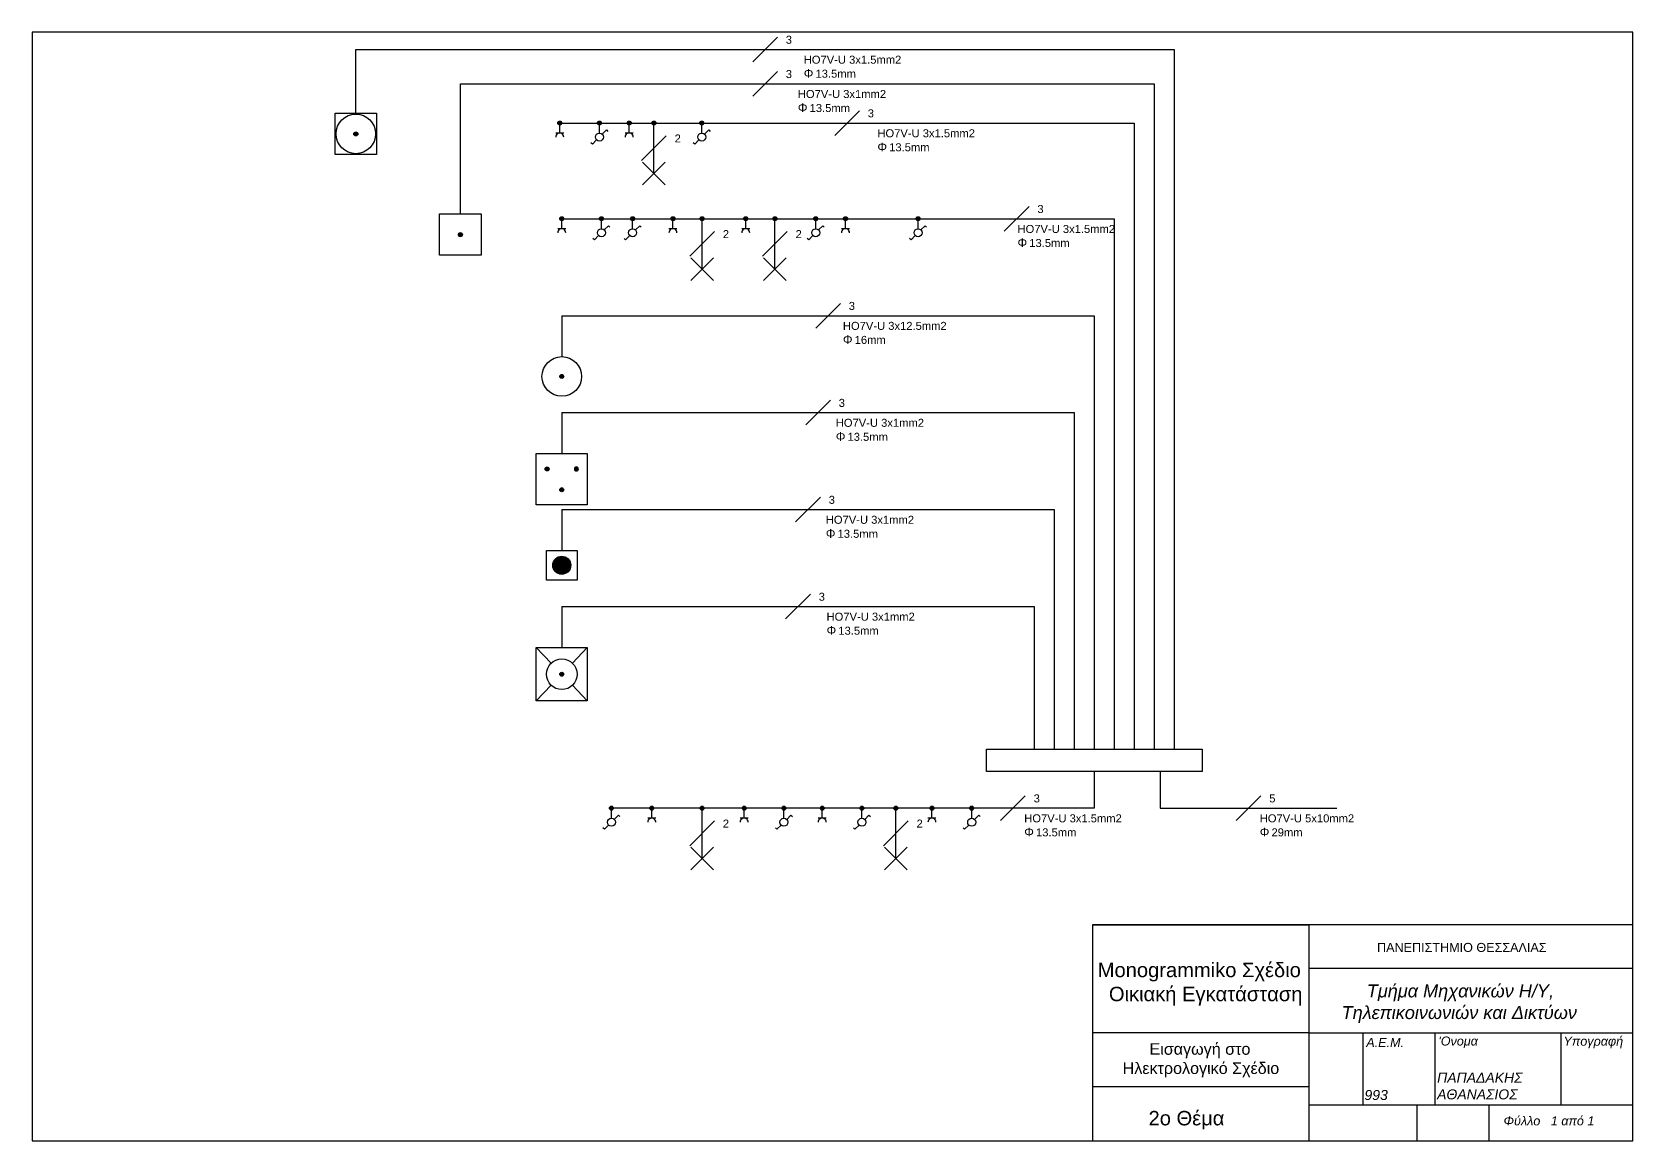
# Model space of a CAD drawing. Header units: millimetres. Extents: x 10 to 1430, y 10 to 287.
# Drawn here: x 475.4 to 875.4, y 10 to 287 of the extents above; entities that cross this region are included whole.
import ezdxf

# ---------------------------------------------------------------- set-up
doc = ezdxf.new("R2010")
doc.units = ezdxf.units.MM
doc.header["$MEASUREMENT"] = 0
doc.linetypes.add('JIS_02_2.0', pattern=[3, 2, -1])
doc.styles.get("Standard").update_dxf_attribs({"font": 'arial.ttf'})

# ---------------------------------------------------------------- blocks, each defined once
blk = doc.blocks.new('Cnnection Point')
h = blk.add_hatch(color=256)
h.dxf.hatch_style = 1
h.paths.add_polyline_path([(222.61, 128.46, 1), (223.61, 128.46, 1)])
blk.add_circle((223.11, 128.46), 0.5)
blk = doc.blocks.new('Socket')
for points in [[(217.26, 126.17), (219.26, 126.17)], [(218.26, 126.17), (218.26, 124.17)]]:
    blk.add_lwpolyline(points)
blk.add_arc((218.26, 127.17), 1, 177.864, 2.136)
blk.add_blockref('Cnnection Point', (-4.86, -4.79))
blk = doc.blocks.new('Alle Retour')
for points in [[(0.71, 0.71), (1.77, 1.77)], [(1.77, 1.77), (2.12, 1.41)], [(-1.77, -1.77), (-2.12, -1.41)], [(-0.71, -0.71), (-1.77, -1.77)], [(0, -1), (0, -3)]]:
    blk.add_lwpolyline(points)
blk.add_circle((0, 0), 1)
blk.add_blockref('Cnnection Point', (-223.11, -131.96))

msp = doc.modelspace()

# ---------------------------------------------------------------- hatches: boundary and pattern name
h = msp.add_hatch(color=256)
h.dxf.hatch_style = 1
h.paths.add_polyline_path([(610.06, 153.8, 1), (605.53, 153.8, 1)])

# ---------------------------------------------------------------- linework, layer by layer
for p, q in [((875.43, 64), (740.43, 64)), ((740.43, 64), (740.43, 10)), ((740.43, 64), (794.43, 64)), ((794.43, 64), (794.43, 37)), ((794.43, 64), (794.43, 53.2)), ((875.43, 10), (875.43, 64)), ((794.43, 53.2), (794.43, 53.2)), ((794.43, 53.2), (875.43, 53.2)), ((794.43, 37), (740.43, 37)), ((794.43, 37), (794.43, 37)), ((794.43, 37), (794.43, 23.5)), ((794.43, 37), (875.43, 37)), ((794.43, 37), (794.43, 19)), ((794.43, 37), (807.93, 37)), ((807.93, 37), (807.93, 37)), ((807.93, 37), (807.93, 19)), ((807.93, 37), (825.93, 37)), ((825.93, 37), (825.93, 19)), ((825.93, 37), (857.43, 37)), ((857.43, 37), (857.43, 19)), ((794.43, 23.5), (740.43, 23.5)), ((794.43, 23.5), (794.43, 10)), ((794.43, 19), (794.43, 19)), ((794.43, 19), (875.43, 19)), ((794.43, 19), (821.43, 19)), ((821.43, 19), (821.43, 10)), ((821.43, 19), (839.43, 19)), ((839.43, 19), (839.43, 10))]:
    msp.add_line(p, q)
at = {"linetype": 'JIS_02_2.0'}
msp.add_line((875.43, 10), (875.43, 64), dxfattribs=at)
for points in [[(475.43, 10), (875.43, 10), (875.43, 287), (475.43, 287)], [(551.17, 266.72), (561.51, 266.72), (561.51, 256.39), (551.17, 256.39)], [(577.28, 241.56), (587.62, 241.56), (587.62, 231.23), (577.28, 231.23)], [(601.42, 181.69), (614.17, 181.69), (614.17, 168.94), (601.42, 168.94)], [(603.98, 157.48), (611.61, 157.48), (611.61, 150.11), (603.98, 150.11)], [(601.42, 133.27), (614.17, 133.27), (614.17, 119.91), (601.42, 119.91)], [(713.87, 107.85), (767.8, 107.85), (767.8, 102.32), (713.87, 102.32)]]:
    msp.add_lwpolyline(points, close=True)
for points in [[(655.5, 279.55), (661.68, 285.72)], [(556.34, 266.72), (556.34, 282.64), (760.84, 282.64), (760.84, 107.85)], [(655.5, 270.98), (661.68, 277.16)], [(582.45, 241.56), (582.45, 274.07), (755.84, 274.07), (755.84, 107.85)], [(607.3, 264.26), (750.84, 264.26), (750.84, 107.85)], [(630.82, 251.69), (630.82, 264.26)], [(675.98, 261.17), (682.15, 267.35)], [(627.73, 254.89), (633.9, 261.06)], [(627.99, 254.52), (633.65, 248.86)], [(633.65, 254.52), (627.99, 248.86)], [(607.8, 240.36), (745.84, 240.36), (745.84, 107.85)], [(642.85, 227.79), (642.85, 240.36)], [(661.04, 227.79), (661.04, 240.36)], [(718.36, 237.27), (724.53, 243.45)], [(639.77, 230.99), (645.94, 237.16)], [(657.95, 230.99), (664.13, 237.16)], [(640.03, 230.62), (645.68, 224.96)], [(645.68, 230.62), (640.03, 224.96)], [(658.21, 230.62), (663.87, 224.96)], [(663.87, 230.62), (658.21, 224.96)], [(607.8, 216.15), (740.84, 216.15), (740.84, 107.85)], [(607.8, 216.15), (607.8, 205.91)], [(671.23, 213.06), (677.4, 219.23)], [(668.73, 188.85), (674.9, 195.02)], [(607.8, 191.93), (735.84, 191.93), (735.84, 107.85)], [(607.8, 191.93), (607.8, 181.69)], [(666.23, 164.63), (672.4, 170.81)], [(607.8, 167.72), (730.84, 167.72), (730.84, 107.85)], [(607.8, 167.72), (607.8, 157.48)], [(663.73, 140.42), (669.9, 146.59)], [(607.8, 143.51), (725.84, 143.51), (725.84, 107.85)], [(607.8, 143.51), (607.8, 133.27)], [(601.42, 133.27), (605.15, 129.36)], [(614.17, 133.27), (610.44, 129.36)], [(605.15, 123.82), (601.42, 119.91)], [(610.44, 123.82), (614.17, 119.91)], [(740.84, 102.32), (740.84, 93.13), (620.21, 93.13)], [(757.29, 102.32), (757.29, 93.13), (801.46, 93.13)], [(717.44, 90.05), (723.61, 96.22)], [(776.29, 90.05), (782.46, 96.22)], [(642.85, 80.57), (642.85, 93.13)], [(691.26, 80.57), (691.26, 93.13)], [(639.77, 83.76), (645.94, 89.94)], [(688.18, 83.76), (694.35, 89.94)], [(640.03, 83.4), (645.68, 77.74)], [(645.68, 83.4), (640.03, 77.74)], [(688.44, 83.4), (694.09, 77.74)], [(694.09, 83.4), (688.44, 77.74)]]:
    msp.add_lwpolyline(points)
for centre, radius in [((556.34, 261.56), 4.95), ((607.8, 200.96), 4.95), ((607.8, 153.8), 2.26), ((607.8, 126.59), 3.83)]:
    msp.add_circle(centre, radius)

# ---------------------------------------------------------------- block references
at = {"rotation": 180}
for name, p in [('Socket', (825.55, 387.93)), ('Alle Retour', (617.21, 260.76)), ('Socket', (842.89, 387.93)), ('Alle Retour', (642.78, 260.76)), ('Socket', (826.05, 364.03)), ('Alle Retour', (617.71, 236.86)), ('Alle Retour', (625.49, 236.86)), ('Socket', (853.83, 364.03)), ('Socket', (872.01, 364.03)), ('Alle Retour', (671.25, 236.86)), ('Socket', (896.93, 364.03)), ('Alle Retour', (696.82, 236.86)), ('Alle Retour', (620.21, 89.63)), ('Socket', (848.54, 216.8)), ('Socket', (871.62, 216.8)), ('Alle Retour', (663.28, 89.63)), ('Socket', (891.11, 216.8)), ('Alle Retour', (682.77, 89.63)), ('Socket', (918.55, 216.8)), ('Alle Retour', (710.21, 89.63))]:
    msp.add_blockref(name, p, dxfattribs=at)
for p in [(407.7, 135.8), (333.23, 133.09), (419.74, 111.9), (437.93, 111.9), (359.34, 107.93), (384.68, 72.5), (381.03, 49.4), (384.68, 44.19), (384.68, -1.87), (419.74, -35.33), (468.15, -35.33)]:
    msp.add_blockref('Cnnection Point', p)
at = {"xscale": -1}
msp.add_blockref('Cnnection Point', (834.56, 49.4), dxfattribs=at)

# ---------------------------------------------------------------- texts
at = {"attachment_point": 1}
for s, width, gutter_width, heights, insert, char_height in [('3', 10.2812, 1, [0], (663.76, 286.07), 2), ('HO7V-U 3x1.5mm2\\P{\\H1.0833x;Φ\\fMS Shell Dlg|b0|i0|c0|p0;\\H0.65385x; }13.5mm', 25.8714, 1, [0], (668.25, 281.09), 2), ('3', 10.2812, 1, [0], (663.76, 277.5), 2), ('HO7V-U 3x1mm2\\P{\\H1.0833x;Φ\\fMS Shell Dlg|b0|i0|c0|p0;\\H0.65385x; }13.5mm', 25.8714, 1, [0], (666.78, 272.52), 2), ('3', 10.2812, 1, [0], (684.24, 267.69), 2), ('2', 10.2812, 1, [0], (635.99, 261.41), 2), ('HO7V-U 3x1.5mm2\\P{\\H1.0833x;Φ\\fMS Shell Dlg|b0|i0|c0|p0;\\H0.65385x; }13.5mm', 25.8714, 1, [0], (686.65, 262.71), 2), ('3', 10.2812, 1, [0], (726.62, 243.79), 2), ('2', 10.2812, 1, [0], (648.03, 237.51), 2), ('2', 10.2812, 1, [0], (666.21, 237.51), 2), ('HO7V-U 3x1.5mm2\\P{\\H1.0833x;Φ\\fMS Shell Dlg|b0|i0|c0|p0;\\H0.65385x; }13.5mm', 25.8714, 1, [0], (721.66, 238.81), 2), ('3', 10.2812, 1, [0], (679.49, 219.58), 2), ('HO7V-U 3x12.5mm2\\P{\\H1.0833x;Φ\\fMS Shell Dlg|b0|i0|c0|p0;\\H0.65385x; }16mm', 25.8714, 1, [0], (678.03, 214.6), 2), ('3', 10.2812, 1, [0], (676.99, 195.37), 2), ('HO7V-U 3x1mm2\\P{\\H1.0833x;Φ\\fMS Shell Dlg|b0|i0|c0|p0;\\H0.65385x; }13.5mm', 25.8714, 1, [0], (676.25, 190.39), 2), ('3', 10.2812, 1, [0], (674.49, 171.15), 2), ('HO7V-U 3x1mm2\\P{\\H1.0833x;Φ\\fMS Shell Dlg|b0|i0|c0|p0;\\H0.65385x; }13.5mm', 25.8714, 1, [0], (673.76, 166.17), 2), ('3', 10.2812, 1, [0], (671.99, 146.94), 2), ('HO7V-U 3x1mm2\\P{\\H1.0833x;Φ\\fMS Shell Dlg|b0|i0|c0|p0;\\H0.65385x; }13.5mm', 25.8714, 1, [0], (673.95, 141.96), 2), ('3', 10.2812, 1, [0], (725.7, 96.57), 2), ('5', 10.2812, 1, [0], (784.55, 96.57), 2), ('2', 10.2812, 1, [0], (648.03, 90.28), 2), ('2', 10.2812, 1, [0], (696.44, 90.28), 2), ('HO7V-U 3x1.5mm2\\P{\\H1.0833x;Φ\\fMS Shell Dlg|b0|i0|c0|p0;\\H0.65385x; }13.5mm', 25.8714, 1, [0], (723.34, 91.59), 2), ('HO7V-U 5x10mm2\\P{\\H1.0833x;Φ\\fMS Shell Dlg|b0|i0|c0|p0;\\H0.65385x; }29mm', 25.8714, 1, [0], (782.18, 91.59), 2), ('   \\P                 ΠΑΝΕΠΙΣΤΗΜΙΟ ΘΕΣΣΑΛΙΑΣ', 90, 12.5, [12], (796.65, 63.22), 2.25), (' \\PMonogrammiko Σχέδιο\\P  Οικιακή Εγκατάσταση', 60, 12.5, [0], (741.7, 60.52), 3.6), ('{\\fArial|b0|i1|c161|p34;        \\P        Τμήμα Μηχανικών Η/Υ,\\P   Τηλεπικοινωνιών και Δικτύων}', 90, 12.5, [0], (798.86, 54.5), 3.24), ("{\\fArial|b0|i1|c161|p34; 'Ονομα\\P\\P     }", 35, 12.5, [0], (825.93, 36.09), 2.25), ('{\\fArial|b0|i1|c161|p34;Υπογραφή}', 20, 12.5, [4.71], (858.07, 36.05), 2.25), ('          \\P           Εισαγωγή στο                \\P     Ηλεκτρολογικό Σχέδιο', 60, 12.5, [0], (742.34, 39.22), 2.88), ('\\pt4.5;{\\fArial|b0|i1|c161|p34; Α.Ε.Μ.\\P\\ptz;\\P    }', 20, 12.5, [0], (807.93, 35.73), 2.25), ('{\\fArial|b0|i1|c161|p34;ΠΑΠΑΔΑΚΗΣ ΑΘΑΝΑΣΙΟΣ}', 35, 60, [0], (826.5, 27.06), 2.5), ('{\\fArial|b0|i1|c0|p34;993}', 20, 60, [0], (808.35, 22.73), 2.5), ('         \\P          2ο Θέμα', 60, 12.5, [0], (740.43, 23.5), 3.6), ('{\\fArial|b0|i1|c161|p34;  Φύλλο   1 από 1}', 40, 12.5, [10], (841.34, 16.15), 2.25)]:
    msp.add_mtext_dynamic_manual_height_columns(s, width=width, gutter_width=gutter_width, heights=heights, dxfattribs=dict(at, insert=insert, char_height=char_height))

doc.saveas('drawing.dxf')
